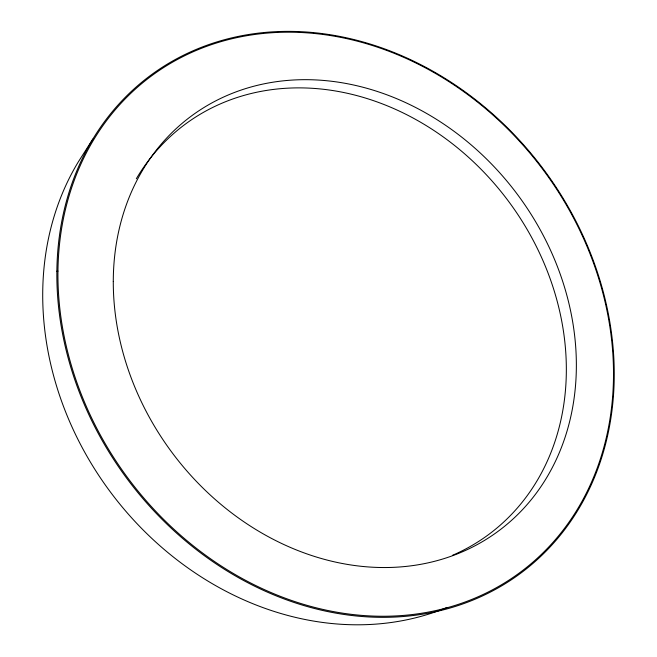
<?xml version="1.0" encoding="UTF-8"?>
<svg xmlns="http://www.w3.org/2000/svg" width="657" height="657" viewBox="0 0 657 657"><rect width="100%" height="100%" fill="white"/><g stroke="black" fill="none" stroke-linecap="round" stroke-linejoin="round"><path stroke-width="0.99" d="M92.851 139.062L78.216 162.041A300.389 254.563 53.2 0 0 121.644 506.301A300.389 254.563 53.2 0 0 447.162 607.429M136.319 178.77A255.154 214.149 53.6 0 1 497.489 187.319A255.154 214.149 53.6 0 1 452.468 555.321M56.863 271.185A310.186 259.425 53.2 0 0 472.005 600.473A310.186 259.425 53.2 0 0 477.713 101.4A310.186 259.425 53.2 0 0 56.863 271.185M113.283 281.557A258.135 215.595 53.5 0 0 460.179 552.742A258.135 215.595 53.5 0 0 460.902 136.5A258.135 215.595 53.5 0 0 113.283 281.557M57.947 271.111A309.184 258.571 53.2 0 0 471.636 599.488A309.184 258.571 53.2 0 0 477.508 102.073A309.184 258.571 53.2 0 0 57.947 271.111"/></g></svg>
